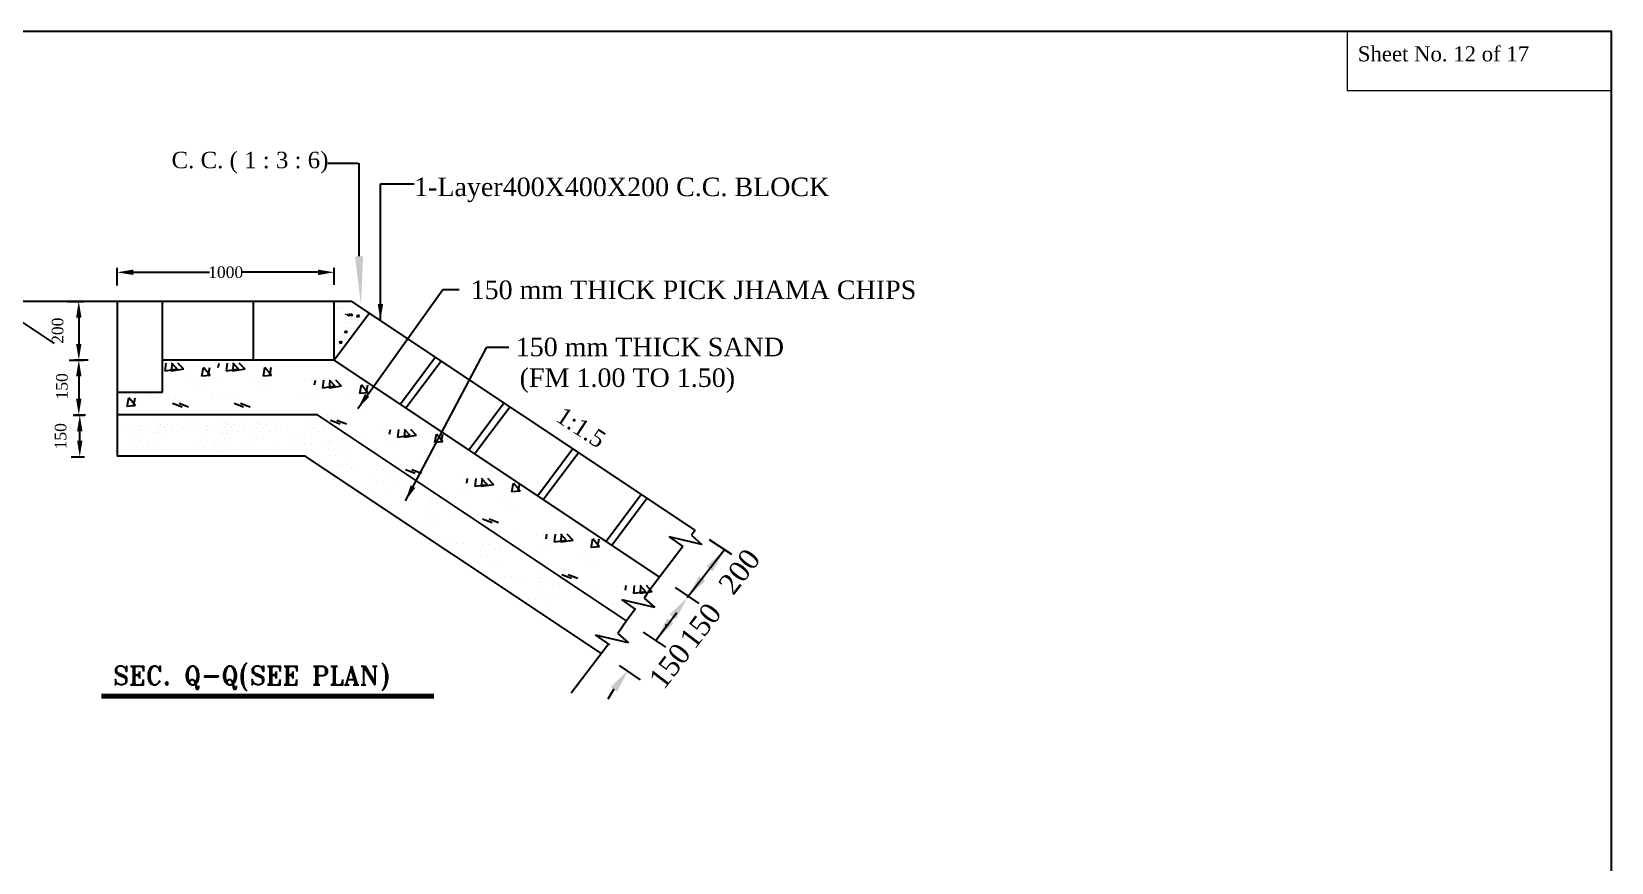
# Model space of a CAD drawing. Extents: x -298162 to 1078160, y -513173 to -216568.
# Drawn here: x 532358 to 566418, y -263956 to -246041 of the extents above; entities that cross this region are included whole.
import ezdxf
from ezdxf.enums import TextEntityAlignment as Align

# ---------------------------------------------------------------- set-up
doc = ezdxf.new("R2010")
doc.units = 0
doc.header["$MEASUREMENT"] = 0
doc.linetypes.add('ACAD_ISO02W100', pattern=[15, 12, -3])
doc.layers.get('0').update_dxf_attribs({"linetype": 'CONTINUOUS'})
doc.layers.get('DEFPOINTS').update_dxf_attribs({"linetype": 'CONTINUOUS'})
doc.layers.add('doted', color=172, linetype='ACAD_ISO02W100', lineweight=30)
doc.layers.add('LINE', color=7, linetype='CONTINUOUS')
doc.styles.add('BIG', font='ROMANT.SHX')
doc.styles.get("Standard").update_dxf_attribs({"font": 'times.ttf', "height": 250})
doc.dimstyles.new('3', dxfattribs={"dimtxt": 225, "dimasz": 350, "dimexe": 100, "dimexo": 25, "dimgap": 9, "dimtad": 0, "dimdec": 0, "dimzin": 0, "dimdsep": 46, "dimtxsty": 'Standard', "dimcen": 0, "dimclrt": 256, "dimadec": 0, "dimazin": 0, "dimtfac": 1, "dimtdec": 0, "dimtofl": 0, "dimtmove": 2, "dimatfit": 3, "dimfxl": 1, "dimtolj": 1, "dimtzin": 0, "dimarcsym": 0})

# ---------------------------------------------------------------- blocks, each defined once
blk = doc.blocks.new('*D327')
at = {"color": 0, "lineweight": -2}
for p, q in [((533581, -253125), (533276, -253125)), ((533376, -253475), (533376, -253959)), ((533523, -254309), (533276, -254309))]:
    blk.add_line(p, q, dxfattribs=at)
for points in [[(533317, -253475), (533434, -253475), (533376, -253125)], [(533317, -253959), (533434, -253959), (533376, -254309)]]:
    blk.add_solid(points, dxfattribs=at)
at = {"layer": 'DEFPOINTS', "color": 0, "lineweight": -2}
for p in [(533606, -253125), (533376, -254309), (533548, -254309)]:
    blk.add_point(p, dxfattribs=at)
at = {"insert": (533013, -253690), "char_height": 250, "attachment_point": 5, "rotation": 90}
blk.add_mtext('\\A1;150', dxfattribs=at)
blk = doc.blocks.new('*D328')
at = {"color": 0, "lineweight": -2}
for p, q in [((533253, -254309), (533497, -254309)), ((533397, -254861), (533397, -254659)), ((533211, -255211), (533497, -255211))]:
    blk.add_line(p, q, dxfattribs=at)
for points in [[(533339, -254659), (533455, -254659), (533397, -254309)], [(533339, -254861), (533455, -254861), (533397, -255211)]]:
    blk.add_solid(points, dxfattribs=at)
at = {"layer": 'DEFPOINTS', "color": 0, "lineweight": -2}
for p in [(533228, -254309), (533397, -254309), (533186, -255211)]:
    blk.add_point(p, dxfattribs=at)
at = {"insert": (532985, -254767), "char_height": 250, "attachment_point": 5, "rotation": 90}
blk.add_mtext('\\A1;150', dxfattribs=at)
blk = doc.blocks.new('*D329')
at = {"color": 0, "lineweight": -2}
for p, q in [((533132, -251859), (533476, -251859)), ((533376, -252209), (533376, -252775)), ((533171, -253125), (533476, -253125))]:
    blk.add_line(p, q, dxfattribs=at)
for points in [[(533317, -252209), (533434, -252209), (533376, -251859)], [(533317, -252775), (533434, -252775), (533376, -253125)]]:
    blk.add_solid(points, dxfattribs=at)
at = {"layer": 'DEFPOINTS', "color": 0, "lineweight": -2}
for p in [(533107, -251859), (533146, -253125), (533376, -253125)]:
    blk.add_point(p, dxfattribs=at)
at = {"insert": (532920, -252492), "char_height": 250, "attachment_point": 5, "rotation": 90}
blk.add_mtext('\\A1;200', dxfattribs=at)
blk = doc.blocks.new('*D558')
at = {"layer": 'DEFPOINTS', "color": 0, "linetype": 'ByBlock', "lineweight": -2}
for p in [(538883, -251232), (534204, -251543), (538883, -251526)]:
    blk.add_point(p, dxfattribs=at)
at = {"layer": 'LINE', "color": 0, "linetype": 'ByBlock', "lineweight": -2}
for p, q in [((534204, -251518), (534204, -251132)), ((534554, -251232), (536193, -251232)), ((538533, -251232), (536893, -251232)), ((538883, -251501), (538883, -251132))]:
    blk.add_line(p, q, dxfattribs=at)
for points in [[(534554, -251174), (534554, -251291), (534204, -251232)], [(538533, -251174), (538533, -251291), (538883, -251232)]]:
    blk.add_solid(points, dxfattribs=at)
at = {"layer": 'LINE', "linetype": 'ByBlock', "lineweight": -2, "insert": (536543, -251232), "char_height": 250, "attachment_point": 5}
blk.add_mtext('\\A1;1000', dxfattribs=at)

msp = doc.modelspace()

# ---------------------------------------------------------------- linework, layer by layer
at = {"color": 0}
for p, q in [((539396.284, -248883.522), (538744.631, -248883.522)), ((539418.823, -250885.408), (539418.823, -248880.819)), ((536955.072, -251859.148), (528379.116, -251859.148)), ((531476.449, -251859.148), (532843.603, -252769.659)), ((538952.663, -252015.354), (538952.663, -252015.354)), ((538987.076, -252015.354), (538987.076, -252015.354)), ((539087.423, -252129.412), (539087.423, -252129.412)), ((539116.665, -252209.318), (539116.665, -252209.318)), ((539121.836, -252129.412), (539121.836, -252129.412)), ((539136.257, -252152.081), (539140.875, -252127.043)), ((539151.077, -252209.318), (539151.077, -252209.318)), ((539247.228, -252159.93), (539181.415, -252170.137)), ((539181.428, -252170.153), (539186.444, -252127.043)), ((539199.72, -252319.124), (539199.72, -252319.124)), ((539247.228, -252159.93), (539215.673, -252127.043)), ((539281.641, -252159.93), (539215.827, -252170.137)), ((539215.841, -252170.153), (539220.856, -252127.043)), ((539234.133, -252319.124), (539234.133, -252319.124)), ((539281.641, -252159.93), (539250.085, -252127.043)), ((539269.844, -252166.492), (539269.844, -252166.492)), ((539321.88, -252233.657), (539321.88, -252233.657)), ((539356.293, -252233.657), (539356.293, -252233.657)), ((539368.504, -252280.76), (539368.504, -252280.76)), ((539377.035, -252156.645), (539377.035, -252156.645)), ((539423.983, -252194.626), (539379.752, -252198.496)), ((539379.766, -252198.518), (539388.322, -252152.133)), ((539423.983, -252194.626), (539388.309, -252152.111)), ((539402.916, -252280.76), (539402.916, -252280.76)), ((539411.448, -252156.645), (539411.448, -252156.645)), ((539414.178, -252198.518), (539422.735, -252152.133)), ((539000.741, -252720.512), (539000.741, -252720.512)), ((539003.471, -252762.386), (539012.028, -252716.001)), ((539047.689, -252758.494), (539012.015, -252715.978)), ((539035.154, -252720.512), (539035.154, -252720.512)), ((539037.884, -252762.386), (539046.44, -252716.001)), ((539058.475, -252571.978), (539058.475, -252571.978)), ((539092.887, -252571.978), (539092.887, -252571.978)), ((539105.098, -252619.08), (539105.098, -252619.08)), ((539113.629, -252494.965), (539113.629, -252494.965)), ((539160.577, -252532.947), (539116.346, -252536.816)), ((539116.36, -252536.839), (539124.916, -252490.453)), ((539160.577, -252532.947), (539124.903, -252490.431)), ((539139.51, -252619.08), (539139.51, -252619.08)), ((539148.042, -252494.965), (539148.042, -252494.965)), ((539150.772, -252536.839), (539159.329, -252490.453)), ((538945.586, -252797.525), (538945.586, -252797.525)), ((538979.999, -252797.525), (538979.999, -252797.525)), ((538992.209, -252844.627), (538992.209, -252844.627)), ((539047.689, -252758.494), (539003.458, -252762.364)), ((539026.622, -252844.627), (539026.622, -252844.627)), ((535500.681, -253319.363), (535237.428, -253360.191)), ((535237.483, -253360.256), (535257.544, -253187.814)), ((535500.681, -253319.363), (535374.46, -253187.814)), ((535638.331, -253319.363), (535375.079, -253360.191)), ((535375.134, -253360.256), (535395.195, -253187.814)), ((535638.331, -253319.363), (535512.111, -253187.814)), ((536030.831, -253473.717), (536065.057, -253288.176)), ((536207.703, -253458.15), (536065.004, -253288.088)), ((536168.482, -253473.717), (536202.707, -253288.176)), ((536185.322, -253197.29), (536185.322, -253197.29)), ((536322.972, -253197.29), (536322.972, -253197.29)), ((536380.655, -253287.969), (536399.129, -253187.814)), ((536824.54, -253319.363), (536561.287, -253360.191)), ((536561.342, -253360.256), (536581.403, -253187.814)), ((536824.54, -253319.363), (536698.319, -253187.814)), ((536962.19, -253319.363), (536698.938, -253360.191)), ((536698.993, -253360.256), (536719.054, -253187.814)), ((536962.19, -253319.363), (536835.97, -253187.814)), ((537343.769, -253306.223), (537343.769, -253306.223)), ((537354.69, -253473.717), (537388.916, -253288.176)), ((537531.562, -253458.15), (537388.863, -253288.088)), ((537481.419, -253306.223), (537481.419, -253306.223)), ((537492.341, -253473.717), (537526.566, -253288.176)), ((535799.291, -253614.273), (535799.291, -253614.273)), ((535936.942, -253614.273), (535936.942, -253614.273)), ((536207.703, -253458.149), (536030.778, -253473.628)), ((536110.525, -253602.534), (536110.525, -253602.534)), ((536302.287, -253516.916), (536302.287, -253516.916)), ((536439.938, -253516.916), (536439.938, -253516.916)), ((537123.15, -253614.273), (537123.15, -253614.273)), ((537260.801, -253614.273), (537260.801, -253614.273)), ((537531.562, -253458.149), (537354.637, -253473.628)), ((538264.524, -253566.55), (538264.524, -253566.55)), ((538402.175, -253566.55), (538402.175, -253566.55)), ((538459.857, -253657.229), (538478.332, -253557.074)), ((538903.742, -253688.624), (538640.489, -253729.452)), ((538640.545, -253729.516), (538660.605, -253557.074)), ((538903.742, -253688.624), (538777.521, -253557.074)), ((539041.393, -253688.624), (538778.14, -253729.452)), ((538778.195, -253729.516), (538798.256, -253557.074)), ((539041.393, -253688.624), (538915.172, -253557.074)), ((539422.971, -253675.483), (539422.971, -253675.483)), ((539433.893, -253842.977), (539468.118, -253657.436)), ((539610.764, -253827.41), (539468.065, -253657.348)), ((539560.622, -253675.483), (539560.622, -253675.483)), ((539571.544, -253842.977), (539605.769, -253657.436)), ((534419.201, -254122.626), (534453.426, -253937.086)), ((534596.072, -254107.059), (534453.373, -253936.998)), ((534556.852, -254122.626), (534591.077, -253937.086)), ((534896.017, -253842.016), (534896.017, -253842.016)), ((534913.802, -253928.341), (534913.802, -253928.341)), ((535051.453, -253928.341), (535051.453, -253928.341)), ((535310.649, -253956.141), (535310.649, -253956.141)), ((535606.148, -254139.479), (535398.894, -254059.921)), ((535448.3, -253956.141), (535448.3, -253956.141)), ((535743.799, -254139.479), (535536.544, -254059.921)), ((535985.784, -253802.683), (535985.784, -253802.683)), ((536123.434, -253802.683), (536123.434, -253802.683)), ((536219.876, -253842.016), (536219.876, -253842.016)), ((536237.661, -253928.341), (536237.661, -253928.341)), ((536375.312, -253928.341), (536375.312, -253928.341)), ((536634.508, -253956.141), (536634.508, -253956.141)), ((536930.007, -254139.479), (536722.753, -254059.921)), ((536772.159, -253956.141), (536772.159, -253956.141)), ((537067.658, -254139.479), (536860.403, -254059.921)), ((537309.643, -253802.683), (537309.643, -253802.683)), ((537447.294, -253802.683), (537447.294, -253802.683)), ((538189.727, -253971.794), (538189.727, -253971.794)), ((538381.489, -253886.176), (538381.489, -253886.176)), ((538519.14, -253886.176), (538519.14, -253886.176)), ((539202.352, -253983.533), (539202.352, -253983.533)), ((539340.003, -253983.533), (539340.003, -253983.533)), ((539610.764, -253827.41), (539433.84, -253842.889)), ((534596.072, -254107.059), (534419.148, -254122.538)), ((534498.894, -254251.443), (534498.894, -254251.443)), ((536987.838, -254415.315), (536987.838, -254415.315)), ((537463.858, -254395.526), (537463.858, -254395.526)), ((538299.078, -254211.277), (538299.078, -254211.277)), ((538316.864, -254297.601), (538316.864, -254297.601)), ((538454.515, -254297.601), (538454.515, -254297.601)), ((538713.71, -254325.401), (538713.71, -254325.401)), ((538851.361, -254325.401), (538851.361, -254325.401)), ((539388.845, -254171.943), (539388.845, -254171.943)), ((539526.496, -254171.943), (539526.496, -254171.943)), ((534305.891, -254593.209), (534305.891, -254593.209)), ((534537.877, -254547.051), (534537.877, -254547.051)), ((534590.568, -254688.795), (534590.568, -254688.795)), ((534675.528, -254547.051), (534675.528, -254547.051)), ((534686.267, -254734.953), (534686.267, -254734.953)), ((534693.922, -254529.142), (534693.922, -254529.142)), ((534711.708, -254615.467), (534711.708, -254615.467)), ((534775.604, -254550.32), (534775.604, -254550.32)), ((534849.359, -254615.467), (534849.359, -254615.467)), ((534913.255, -254550.32), (534913.255, -254550.32)), ((534985.297, -254709.033), (534985.297, -254709.033)), ((535055.903, -254688.795), (535055.903, -254688.795)), ((535063.558, -254482.985), (535063.558, -254482.985)), ((535081.344, -254569.309), (535081.344, -254569.309)), ((535108.554, -254643.266), (535108.554, -254643.266)), ((535122.948, -254709.033), (535122.948, -254709.033)), ((535145.241, -254504.162), (535145.241, -254504.162)), ((535218.995, -254569.309), (535218.995, -254569.309)), ((535230.946, -254547.051), (535230.946, -254547.051)), ((535246.205, -254643.266), (535246.205, -254643.266)), ((535282.891, -254504.162), (535282.891, -254504.162)), ((535354.933, -254662.876), (535354.933, -254662.876)), ((535368.596, -254547.051), (535368.596, -254547.051)), ((535388.08, -254508.827), (535388.08, -254508.827)), ((535525.731, -254508.827), (535525.731, -254508.827)), ((535612.169, -254593.209), (535612.169, -254593.209)), ((535749.82, -254593.209), (535749.82, -254593.209)), ((535757.716, -254462.67), (535757.716, -254462.67)), ((535895.367, -254462.67), (535895.367, -254462.67)), ((535981.805, -254547.051), (535981.805, -254547.051)), ((536119.456, -254547.051), (536119.456, -254547.051)), ((536130.195, -254734.953), (536130.195, -254734.953)), ((536137.851, -254529.142), (536137.851, -254529.142)), ((536155.637, -254615.467), (536155.637, -254615.467)), ((536219.533, -254550.32), (536219.533, -254550.32)), ((536293.287, -254615.467), (536293.287, -254615.467)), ((536357.184, -254550.32), (536357.184, -254550.32)), ((536429.225, -254709.033), (536429.225, -254709.033)), ((536450.785, -254462.67), (536450.785, -254462.67)), ((536499.831, -254688.795), (536499.831, -254688.795)), ((536507.487, -254482.985), (536507.487, -254482.985)), ((536525.273, -254569.309), (536525.273, -254569.309)), ((536552.483, -254643.266), (536552.483, -254643.266)), ((536566.876, -254709.033), (536566.876, -254709.033)), ((536588.436, -254462.67), (536588.436, -254462.67)), ((536589.169, -254504.162), (536589.169, -254504.162)), ((536662.924, -254569.309), (536662.924, -254569.309)), ((536674.874, -254547.051), (536674.874, -254547.051)), ((536690.134, -254643.266), (536690.134, -254643.266)), ((536726.82, -254504.162), (536726.82, -254504.162)), ((536798.862, -254662.876), (536798.862, -254662.876)), ((536812.525, -254547.051), (536812.525, -254547.051)), ((536922.119, -254597.109), (536922.119, -254597.109)), ((536936.512, -254662.876), (536936.512, -254662.876)), ((537059.77, -254597.109), (537059.77, -254597.109)), ((537192.9, -254688.795), (537192.9, -254688.795)), ((537200.556, -254482.985), (537200.556, -254482.985)), ((537218.342, -254569.309), (537218.342, -254569.309)), ((537272.096, -254481.144), (537272.096, -254481.144)), ((537282.238, -254504.162), (537282.238, -254504.162)), ((537355.992, -254569.309), (537355.992, -254569.309)), ((537419.889, -254504.162), (537419.889, -254504.162)), ((537491.93, -254662.876), (537491.93, -254662.876)), ((537513.489, -254462.67), (537513.489, -254462.67)), ((537615.188, -254597.109), (537615.188, -254597.109)), ((537629.581, -254662.876), (537629.581, -254662.876)), ((537651.139, -254462.67), (537651.139, -254462.67)), ((537737.578, -254547.051), (537737.578, -254547.051)), ((537752.839, -254597.109), (537752.839, -254597.109)), ((537875.229, -254547.051), (537875.229, -254547.051)), ((538255.604, -254688.795), (538255.604, -254688.795)), ((538263.259, -254482.985), (538263.259, -254482.985)), ((538281.045, -254569.309), (538281.045, -254569.309)), ((538344.942, -254504.162), (538344.942, -254504.162)), ((538418.696, -254569.309), (538418.696, -254569.309)), ((538482.592, -254504.162), (538482.592, -254504.162)), ((538554.634, -254662.876), (538554.634, -254662.876)), ((538677.892, -254597.109), (538677.892, -254597.109)), ((538692.285, -254662.876), (538692.285, -254662.876)), ((539009.21, -254508.739), (538801.955, -254429.181)), ((538815.542, -254597.109), (538815.542, -254597.109)), ((539146.861, -254508.739), (538939.606, -254429.181)), ((539543.061, -254764.787), (539543.061, -254764.787)), ((539881.683, -254628.175), (539881.683, -254628.175)), ((540019.333, -254628.175), (540019.333, -254628.175)), ((540077.016, -254718.854), (540095.49, -254618.699)), ((540520.901, -254750.249), (540257.648, -254791.077)), ((540257.703, -254791.141), (540277.764, -254618.699)), ((540520.901, -254750.249), (540394.68, -254618.699)), ((540658.552, -254750.249), (540395.299, -254791.077)), ((540395.354, -254791.141), (540415.415, -254618.699)), ((540658.552, -254750.249), (540532.331, -254618.699)), ((541040.13, -254737.108), (541040.13, -254737.108)), ((541051.052, -254904.602), (541085.277, -254719.061)), ((541227.923, -254889.035), (541085.224, -254718.973)), ((541177.78, -254737.108), (541177.78, -254737.108)), ((541188.702, -254904.602), (541222.928, -254719.061)), ((534481.627, -255015.363), (534481.627, -255015.363)), ((534619.278, -255015.363), (534619.278, -255015.363)), ((534695.361, -254869.781), (534695.361, -254869.781)), ((534833.012, -254869.781), (534833.012, -254869.781)), ((534851.263, -254969.205), (534851.263, -254969.205)), ((534988.914, -254969.205), (534988.914, -254969.205)), ((535064.998, -254823.624), (535064.998, -254823.624)), ((535095.298, -254995.575), (535095.298, -254995.575)), ((535202.648, -254823.624), (535202.648, -254823.624)), ((535273.172, -255035.035), (535273.172, -255035.035)), ((535925.555, -255015.363), (535925.555, -255015.363)), ((536063.206, -255015.363), (536063.206, -255015.363)), ((536139.29, -254869.781), (536139.29, -254869.781)), ((536276.941, -254869.781), (536276.941, -254869.781)), ((536295.192, -254969.205), (536295.192, -254969.205)), ((536347.464, -255081.192), (536347.464, -255081.192)), ((536432.843, -254969.205), (536432.843, -254969.205)), ((536508.926, -254823.624), (536508.926, -254823.624)), ((536539.227, -254995.575), (536539.227, -254995.575)), ((536646.577, -254823.624), (536646.577, -254823.624)), ((536717.101, -255035.035), (536717.101, -255035.035)), ((536908.863, -254949.417), (536908.863, -254949.417)), ((536988.26, -254969.205), (536988.26, -254969.205)), ((537125.911, -254969.205), (537125.911, -254969.205)), ((537201.995, -254823.624), (537201.995, -254823.624)), ((537339.646, -254823.624), (537339.646, -254823.624)), ((537410.169, -255035.035), (537410.169, -255035.035)), ((537601.932, -254949.417), (537601.932, -254949.417)), ((538021.739, -254831.931), (538021.739, -254831.931)), ((538050.964, -254969.205), (538050.964, -254969.205)), ((538159.389, -254831.931), (538159.389, -254831.931)), ((538188.615, -254969.205), (538188.615, -254969.205)), ((538245.828, -254916.312), (538245.828, -254916.312)), ((538264.699, -254823.624), (538264.699, -254823.624)), ((538383.479, -254916.312), (538383.479, -254916.312)), ((538402.349, -254823.624), (538402.349, -254823.624)), ((538472.873, -255035.035), (538472.873, -255035.035)), ((538664.635, -254949.417), (538664.635, -254949.417)), ((538763.854, -255058.056), (538763.854, -255058.056)), ((538771.509, -254852.246), (538771.509, -254852.246)), ((538789.295, -254938.57), (538789.295, -254938.57)), ((538853.192, -254873.423), (538853.192, -254873.423)), ((538926.946, -254938.57), (538926.946, -254938.57)), ((538990.842, -254873.423), (538990.842, -254873.423)), ((539062.884, -255032.137), (539062.884, -255032.137)), ((539067.04, -254784.575), (539067.04, -254784.575)), ((539186.142, -254966.37), (539186.142, -254966.37)), ((539200.535, -255032.137), (539200.535, -255032.137)), ((539323.792, -254966.37), (539323.792, -254966.37)), ((539351.298, -254850.404), (539351.298, -254850.404)), ((539806.886, -255033.419), (539806.886, -255033.419)), ((539998.648, -254947.801), (539998.648, -254947.801)), ((540136.299, -254947.801), (540136.299, -254947.801)), ((540819.511, -255045.158), (540819.511, -255045.158)), ((540957.162, -255045.158), (540957.162, -255045.158)), ((541227.923, -254889.035), (541050.999, -254904.514)), ((538559.214, -255338.467), (538559.214, -255338.467)), ((538696.865, -255338.467), (538696.865, -255338.467)), ((538772.949, -255192.885), (538772.949, -255192.885)), ((538910.599, -255192.885), (538910.599, -255192.885)), ((538981.123, -255404.296), (538981.123, -255404.296)), ((539038.237, -255385.821), (539038.237, -255385.821)), ((539172.885, -255318.678), (539172.885, -255318.678)), ((539175.888, -255385.821), (539175.888, -255385.821)), ((539788.008, -255406.137), (539788.008, -255406.137)), ((539869.69, -255427.314), (539869.69, -255427.314)), ((539916.237, -255272.902), (539916.237, -255272.902)), ((539934.023, -255359.226), (539934.023, -255359.226)), ((540007.341, -255427.314), (540007.341, -255427.314)), ((540071.673, -255359.226), (540071.673, -255359.226)), ((540330.869, -255387.026), (540330.869, -255387.026)), ((540468.52, -255387.026), (540468.52, -255387.026)), ((541006.004, -255233.568), (541006.004, -255233.568)), ((541143.655, -255233.568), (541143.655, -255233.568)), ((539262.326, -255470.203), (539262.326, -255470.203)), ((539399.977, -255470.203), (539399.977, -255470.203)), ((539780.353, -255611.947), (539780.353, -255611.947)), ((539789.447, -255746.776), (539789.447, -255746.776)), ((539805.794, -255492.461), (539805.794, -255492.461)), ((539927.098, -255746.776), (539927.098, -255746.776)), ((539943.445, -255492.461), (539943.445, -255492.461)), ((540079.383, -255586.028), (540079.383, -255586.028)), ((540202.64, -255520.261), (540202.64, -255520.261)), ((540217.034, -255586.028), (540217.034, -255586.028)), ((540340.291, -255520.261), (540340.291, -255520.261)), ((540626.369, -255570.364), (540419.114, -255490.806)), ((540764.019, -255570.364), (540556.765, -255490.806)), ((541545.045, -255689.799), (541545.045, -255689.799)), ((541682.696, -255689.799), (541682.696, -255689.799)), ((541740.378, -255780.478), (541758.853, -255680.323)), ((541921.066, -255852.765), (541941.127, -255680.323)), ((542184.263, -255811.873), (542058.042, -255680.323)), ((542058.717, -255852.765), (542078.777, -255680.323)), ((542321.914, -255811.873), (542195.693, -255680.323)), ((542714.414, -255966.226), (542748.639, -255780.685)), ((542891.285, -255950.659), (542748.586, -255780.597)), ((542852.065, -255966.226), (542886.29, -255780.685)), ((539575.713, -255892.357), (539575.713, -255892.357)), ((539713.364, -255892.357), (539713.364, -255892.357)), ((539997.622, -255958.187), (539997.622, -255958.187)), ((540189.384, -255872.569), (540189.384, -255872.569)), ((540331.002, -256078.185), (540331.002, -256078.185)), ((540684.199, -255846.2), (540684.199, -255846.2)), ((540943.122, -256098.5), (540943.122, -256098.5)), ((540968.457, -255912.029), (540968.457, -255912.029)), ((541024.804, -256119.678), (541024.804, -256119.678)), ((541160.219, -255826.412), (541160.219, -255826.412)), ((541162.455, -256119.678), (541162.455, -256119.678)), ((541470.248, -256095.043), (541470.248, -256095.043)), ((541662.01, -256009.425), (541662.01, -256009.425)), ((541799.661, -256009.425), (541799.661, -256009.425)), ((542184.263, -255811.873), (541921.01, -255852.701)), ((542321.914, -255811.873), (542058.661, -255852.701)), ((542482.873, -256106.783), (542482.873, -256106.783)), ((542620.524, -256106.783), (542620.524, -256106.783)), ((542703.492, -255798.732), (542703.492, -255798.732)), ((542891.285, -255950.659), (542714.361, -255966.138)), ((542841.143, -255798.732), (542841.143, -255798.732)), ((540417.44, -256162.567), (540417.44, -256162.567)), ((540555.091, -256162.567), (540555.091, -256162.567)), ((540935.466, -256304.311), (540935.466, -256304.311)), ((540944.561, -256439.14), (540944.561, -256439.14)), ((540960.908, -256184.825), (540960.908, -256184.825)), ((541082.212, -256439.14), (541082.212, -256439.14)), ((541098.558, -256184.825), (541098.558, -256184.825)), ((541234.496, -256278.392), (541234.496, -256278.392)), ((541357.754, -256212.625), (541357.754, -256212.625)), ((541372.147, -256278.392), (541372.147, -256278.392)), ((541495.405, -256212.625), (541495.405, -256212.625)), ((541579.599, -256334.526), (541579.599, -256334.526)), ((541597.385, -256420.85), (541597.385, -256420.85)), ((541735.036, -256420.85), (541735.036, -256420.85)), ((541994.231, -256448.65), (541994.231, -256448.65)), ((542131.882, -256448.65), (542131.882, -256448.65)), ((542669.366, -256295.192), (542669.366, -256295.192)), ((542807.017, -256295.192), (542807.017, -256295.192)), ((540730.827, -256584.721), (540730.827, -256584.721)), ((540868.477, -256584.721), (540868.477, -256584.721)), ((541152.735, -256650.55), (541152.735, -256650.55)), ((541344.498, -256564.933), (541344.498, -256564.933)), ((542289.731, -256631.988), (542082.476, -256552.431)), ((542427.382, -256631.988), (542220.127, -256552.431)), ((541302.26, -257001.337), (541302.26, -257001.337)), ((541439.911, -257001.337), (541439.911, -257001.337)), ((541526.349, -257085.719), (541526.349, -257085.719)), ((541664, -257085.719), (541664, -257085.719)), ((542052.031, -257021.652), (542052.031, -257021.652)), ((542069.816, -257107.977), (542069.816, -257107.977)), ((542133.713, -257042.83), (542133.713, -257042.83)), ((542207.467, -257107.977), (542207.467, -257107.977)), ((542271.364, -257042.83), (542271.364, -257042.83)), ((542347.561, -256907.824), (542347.561, -256907.824)), ((542466.663, -257135.777), (542466.663, -257135.777)), ((542604.313, -257135.777), (542604.313, -257135.777)), ((542631.819, -256973.653), (542631.819, -256973.653)), ((542823.582, -256888.036), (542823.582, -256888.036)), ((543254.613, -256889.896), (543254.613, -256889.896)), ((543392.263, -256889.896), (543392.263, -256889.896)), ((543449.946, -256980.575), (543468.42, -256880.421)), ((543893.831, -257011.97), (543630.578, -257052.798)), ((543630.633, -257052.862), (543650.694, -256880.421)), ((543893.831, -257011.97), (543767.61, -256880.421)), ((544031.481, -257011.97), (543768.229, -257052.798)), ((543768.284, -257052.862), (543788.345, -256880.421)), ((544031.481, -257011.97), (543905.261, -256880.421)), ((544413.06, -256998.829), (544413.06, -256998.829)), ((544600.853, -257150.756), (544423.928, -257166.235)), ((544423.981, -257166.323), (544458.207, -256980.783)), ((544600.853, -257150.756), (544458.154, -256980.694)), ((544550.71, -256998.829), (544550.71, -256998.829)), ((544561.632, -257166.323), (544595.857, -256980.783)), ((542044.375, -257227.463), (542044.375, -257227.463)), ((542053.47, -257362.292), (542053.47, -257362.292)), ((542191.12, -257362.292), (542191.12, -257362.292)), ((542343.405, -257201.543), (542343.405, -257201.543)), ((542453.406, -257488.085), (542453.406, -257488.085)), ((542481.056, -257201.543), (542481.056, -257201.543)), ((543179.816, -257295.14), (543179.816, -257295.14)), ((543371.578, -257209.523), (543371.578, -257209.523)), ((543509.229, -257209.523), (543509.229, -257209.523)), ((544192.441, -257306.88), (544192.441, -257306.88)), ((544330.092, -257306.88), (544330.092, -257306.88)), ((547296.464, -257212.741), (546494.663, -258250.012)), ((541839.735, -257507.873), (541839.735, -257507.873)), ((541977.386, -257507.873), (541977.386, -257507.873)), ((542261.644, -257573.702), (542261.644, -257573.702)), ((542549.781, -257786.016), (542549.781, -257786.016)), ((542687.432, -257786.016), (542687.432, -257786.016)), ((543289.167, -257534.623), (543289.167, -257534.623)), ((543299.552, -257806.331), (543299.552, -257806.331)), ((543306.952, -257620.948), (543306.952, -257620.948)), ((543381.234, -257827.509), (543381.234, -257827.509)), ((543444.603, -257620.948), (543444.603, -257620.948)), ((543518.885, -257827.509), (543518.885, -257827.509)), ((543703.799, -257648.747), (543703.799, -257648.747)), ((543999.298, -257832.086), (543792.044, -257752.528)), ((543841.449, -257648.747), (543841.449, -257648.747)), ((544136.949, -257832.086), (543929.694, -257752.528)), ((544378.934, -257495.29), (544378.934, -257495.29)), ((544516.584, -257495.29), (544516.584, -257495.29)), ((542773.87, -257870.398), (542773.87, -257870.398)), ((542911.521, -257870.398), (542911.521, -257870.398)), ((543291.896, -258012.142), (543291.896, -258012.142)), ((543300.991, -258146.97), (543300.991, -258146.97)), ((543317.338, -257892.656), (543317.338, -257892.656)), ((543438.642, -258146.97), (543438.642, -258146.97)), ((543454.988, -257892.656), (543454.988, -257892.656)), ((543590.926, -257986.222), (543590.926, -257986.222)), ((543714.184, -257920.455), (543714.184, -257920.455)), ((543728.577, -257986.222), (543728.577, -257986.222)), ((543851.835, -257920.455), (543851.835, -257920.455)), ((544057.129, -258107.921), (544057.129, -258107.921)), ((544533.149, -258088.133), (544533.149, -258088.133)), ((544964.18, -257997.679), (544964.18, -257997.679)), ((545101.831, -257997.679), (545101.831, -257997.679)), ((545159.513, -258088.358), (545177.988, -257988.203)), ((545603.398, -258119.752), (545340.145, -258160.58)), ((545340.201, -258160.645), (545360.261, -257988.203)), ((545603.398, -258119.752), (545477.177, -257988.203)), ((545741.049, -258119.752), (545477.796, -258160.58)), ((545477.851, -258160.645), (545497.912, -257988.203)), ((545741.049, -258119.752), (545614.828, -257988.203)), ((546811.428, -257840.153), (546816.532, -257855.654)), ((543087.256, -258292.552), (543087.256, -258292.552)), ((543224.907, -258292.552), (543224.907, -258292.552)), ((543509.165, -258358.381), (543509.165, -258358.381)), ((543700.927, -258272.764), (543700.927, -258272.764)), ((544341.387, -258173.751), (544341.387, -258173.751)), ((544889.383, -258402.923), (544889.383, -258402.923)), ((545081.145, -258317.305), (545081.145, -258317.305)), ((545218.796, -258317.305), (545218.796, -258317.305)), ((546269.113, -258572.777), (545820.282, -259162.016)), ((546043.432, -258837.429), (546026.281, -258832.019)), ((544912.834, -260223.774), (544779.957, -260436.685))]:
    msp.add_line(p, q, dxfattribs=at)
for points in [[(539332.49, -250885.408), (539505.157, -250885.408), (539459.909, -251943.212)], [(546911.361, -257569.775), (547047.972, -257675.374), (547296.464, -257212.741)], [(546879.737, -257892.947), (546743.118, -257787.359), (546494.663, -258250.012)], [(546111.576, -258609.208), (546248.779, -258714.036), (546494.663, -258250.012)], [(546201.273, -258800.598), (546063.462, -258696.569), (545820.282, -259162.016)], [(544843.609, -260172.186), (544982.06, -260275.361), (545222.359, -259808.421)]]:
    msp.add_solid(points, dxfattribs=at)
at = {"layer": 'doted', "color": 0, "linetype": 'ByBlock', "lineweight": 13}
msp.add_lwpolyline([(566418.26, -246041.401), (560718.975, -246041.401), (560718.975, -247312.049), (566418.26, -247312.049)], close=True, dxfattribs=at)
at = {"layer": 'LINE', "color": 0}
for p, q in [((534203.647, -251859.148), (534203.647, -253817.739)), ((535182.943, -253817.739), (535182.943, -251859.148)), ((539266.075, -251859.148), (535182.943, -251859.148)), ((537141.534, -253124.548), (537141.534, -251859.148)), ((538882.943, -253124.548), (538882.943, -251859.148)), ((546667.061, -256793.139), (539266.075, -251859.148)), ((539642.549, -252110.131), (538882.943, -253124.548)), ((541069.94, -253061.725), (540310.334, -254076.142)), ((538882.943, -253124.548), (535182.943, -253124.548)), ((545899.404, -257802.189), (538882.943, -253124.548)), ((541193.268, -253143.943), (540428.801, -254164.852)), ((534203.647, -253817.739), (535182.943, -253817.739)), ((534203.647, -253817.739), (534203.647, -255196.548)), ((542550.198, -254048.563), (541790.592, -255062.981)), ((538524.456, -254308.548), (534203.647, -254308.548)), ((545181.128, -258746.329), (538524.456, -254308.548)), ((542673.526, -254130.782), (541909.059, -255151.691)), ((544030.455, -255035.401), (543270.849, -256049.819)), ((538255.592, -255196.548), (534203.647, -255196.548)), ((544642.421, -259454.434), (538255.592, -255196.548)), ((544153.783, -255117.62), (543389.316, -256138.529)), ((545505.906, -256019.035), (544746.3, -257033.453)), ((545629.234, -256101.254), (544864.768, -257122.163)), ((546667.061, -256793.139), (546583.254, -256903.299)), ((546399.16, -257145.283), (545646.675, -258134.389)), ((546103.641, -256934.412), (546399.16, -257145.283)), ((546810.935, -257103.99), (546103.641, -256934.412)), ((546583.254, -256903.299), (546810.935, -257103.99)), ((547454.044, -257317.794), (546976.699, -256999.564)), ((545646.675, -258134.389), (545564.752, -258259.925)), ((546752.127, -258370.671), (546239.181, -258028.707)), ((545085.138, -258291.038), (545380.657, -258501.908)), ((545792.432, -258460.615), (545085.138, -258291.038)), ((545371.855, -258495.627), (545181.128, -258746.329)), ((545564.752, -258259.925), (545792.432, -258460.615)), ((545181.128, -258746.329), (544998.915, -259023.027)), ((544519.301, -259054.139), (544814.821, -259265.01)), ((545226.596, -259223.717), (544519.301, -259054.139)), ((544998.915, -259023.027), (545226.596, -259223.717)), ((546029.774, -259312.093), (545549.106, -258991.648)), ((544796.484, -259251.925), (543993.687, -260307.164)), ((545488.009, -260018.16), (545031.55, -259713.854))]:
    msp.add_line(p, q, dxfattribs=at)
msp.add_lwpolyline([(505913.06, -288827.221), (566418.26, -288827.221), (566418.26, -246041.401), (505913.06, -246041.401)], close=True, dxfattribs=at)
at = {"layer": 'LINE', "color": 0, "const_width": 111}
msp.add_lwpolyline([(541035.697, -260372.111), (533861.447, -260372.111)], dxfattribs=at)

# ---------------------------------------------------------------- texts
at = {"color": 0}
for s, p in [('1-Layer400X400X200 C.C. BLOCK', (540604.611, -249389.477)), ('150 mm THICK PICK JHAMA CHIPS', (541823.765, -251609.094)), ('150 mm THICK SAND', (542796.064, -252841.78)), ('(FM 1.00 TO 1.50)', (542881.089, -253503.619))]:
    msp.add_text(s, height=399.6, dxfattribs=at).set_placement(p, align=Align.MIDDLE_LEFT)
for s, height, rotation, p in [('1:1.5', 370, 326.6838105, (543630.209, -254418.962)), ('200', 444, 52.6106301, (547486.418, -258217.203)), ('150', 444, 52.6106301, (546648.586, -259385.239)), ('150', 444, 52.6106301, (545986.02, -260255.559))]:
    msp.add_text(s, height=height, rotation=rotation, dxfattribs=at).set_placement(p)
at = {"layer": 'doted', "color": 0, "linetype": 'ByBlock', "lineweight": 13, "insert": (560950.536, -246358.424), "char_height": 325, "width": 18322.85758, "attachment_point": 1}
msp.add_mtext('{\\fTimes New Roman|b0|i0|c204|p18;Sheet No. 1}2{\\fTimes New Roman|b0|i0|c204|p18; of 1}7', dxfattribs=at)
at = {"layer": 'LINE', "color": 0}
msp.add_text('C. C. ( 1 : 3 : 6)', height=355.2, dxfattribs=at).set_placement((535375.374, -248987.766))
at = {"layer": 'LINE', "color": 0, "style": 'BIG'}
msp.add_text('SEC. Q-Q(SEE PLAN)', height=400, dxfattribs=at).set_placement((534116.119, -260126.549))

# ---------------------------------------------------------------- dimensions: what is measured, and where the dimension line sits
at = {"color": 0}
for base, p1, p2, angle, text, picture, middle in [((533375.822, -253124.548), (533106.501, -251859.148), (533146.461, -253124.548), 270, '200', '*D329', (532920.021, -252491.848)), ((533375.822, -254308.548), (533605.937, -253124.548), (533548.409, -254308.548), 270, '150', '*D327', (533013.261, -253690.058)), ((533397.117, -254308.548), (533186.421, -255210.774), (533227.861, -254308.548), 90, '150', '*D328', (532985.141, -254766.918))]:
    dim = msp.add_linear_dim(base=base, p1=p1, p2=p2, angle=angle, text=text, dimstyle='3', override={"dimtxt": 300}, dxfattribs=at)
    dim.commit()
    dim.dimension.update_dxf_attribs({"geometry": picture, "text_midpoint": middle, "dimtype": 160})
at = {"layer": 'LINE', "color": 0, "linetype": 'ByBlock', "lineweight": -2}
dim = msp.add_linear_dim(base=(538882.943, -251232.238), p1=(534203.647, -251542.903), p2=(538882.943, -251525.923), text='1000', dimstyle='3', override={"dimfxl": 700}, dxfattribs=at)
dim.commit()
dim.dimension.update_dxf_attribs({"geometry": '*D558', "text_midpoint": (536543.295, -251232.238)})

# ---------------------------------------------------------------- leaders
at = {"color": 0}
for points in [[(539388.845, -254171.943), (541221.274, -251599.869), (541577.036, -251599.869)], [(540417.44, -256162.567), (542169.973, -252842.663), (542644.322, -252842.663)]]:
    msp.add_leader(points, dimstyle='3', override={"dimgap": 9, "dimtad": 0}, dxfattribs=at)
at = {"layer": 'LINE', "color": 0}
msp.add_leader([(539878.815, -252267.642), (539878.815, -249324.904), (540604.347, -249324.904)], dimstyle='3', override={"dimgap": 9, "dimtad": 0}, dxfattribs=at)

doc.saveas('drawing.dxf')
